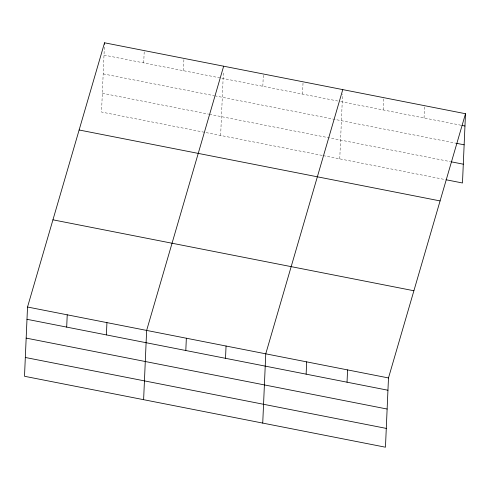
<?xml version="1.0" encoding="UTF-8"?>
<svg xmlns="http://www.w3.org/2000/svg" width="490" height="490" viewBox="0 0 490 490"><rect width="100%" height="100%" fill="white"/><g stroke="black" fill="none" stroke-linecap="round" stroke-linejoin="round"><path stroke-width="0.37" stroke-dasharray="2.45 1.84" d="M104.352 47.132L101.516 112.057L322.518 155.483M143.711 62.885L144.244 50.599M183.413 70.689L183.952 58.402M220.635 135.46L223.434 71.264M262.824 86.295L263.363 74.002M302.532 94.098L303.065 81.806M339.748 158.87L342.584 93.945M383.143 109.938L383.682 97.651M424.052 117.974L424.591 105.687M104.003 55.082L337.745 101.013M340.74 101.602L461.243 125.281M103.182 73.886L214.057 95.672M214.81 95.82L455.963 143.209M102.337 93.253L208.716 114.158M209.469 114.305L450.653 161.7M323.265 155.63L445.367 179.622"/><path stroke-width="0.73" d="M27.526 307.016L24.5 376.277L385.459 447.205L388.484 377.943L465.5 113.723L104.542 42.795L27.526 307.016L388.484 377.943M66.695 327.106L67.228 314.819M104.474 44.241L104.542 42.795M106.397 334.909L106.936 322.616M143.619 399.681L146.639 330.419L223.654 66.205M185.808 350.509L186.347 338.223M225.516 358.312L226.055 346.026M262.732 423.091L265.758 353.829L342.773 89.609M306.128 374.158L306.667 361.865M347.036 382.194L347.575 369.907M465.5 113.723L462.474 182.984L446.114 179.769M461.99 125.428L464.961 126.016M456.705 143.356L464.14 144.813M451.394 161.847L463.295 164.187M79.123 129.991L440.087 200.918M52.938 219.82L413.897 290.754M26.987 319.302L387.945 390.23M26.166 338.106L387.125 409.034M25.321 357.473L386.279 428.401"/></g></svg>
